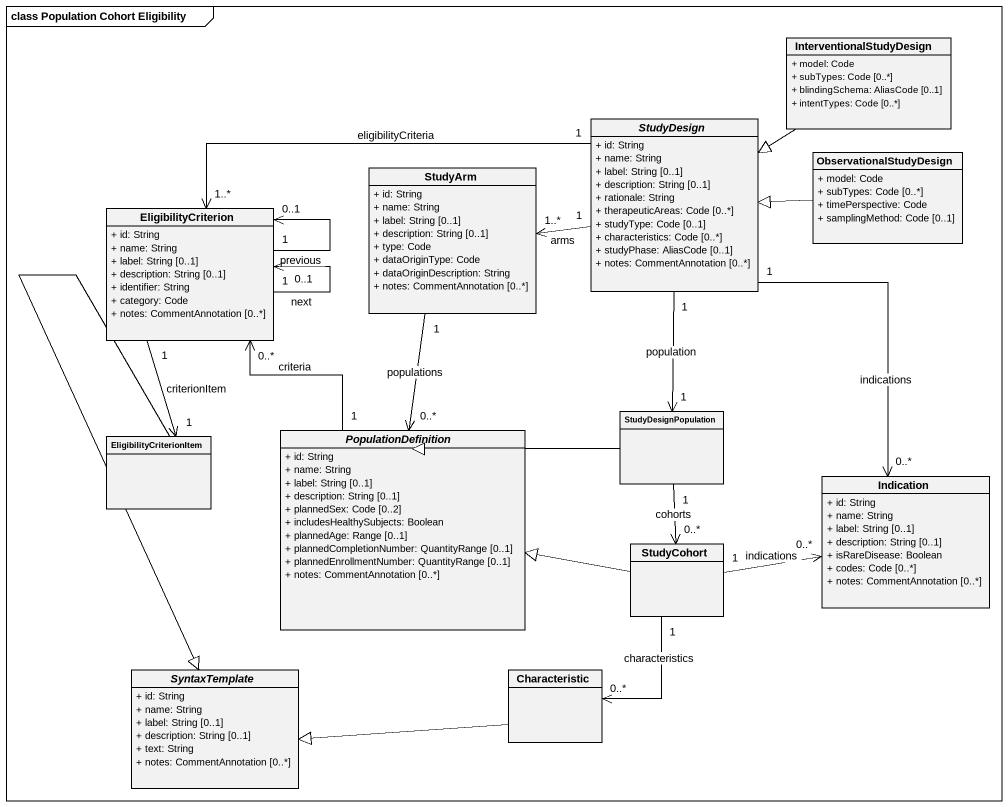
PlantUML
@startuml
mainframe class Population Cohort Eligibility
hide circle
hide empty members
skinparam classAttributeIconSize 0
class InterventionalStudyDesign {
  + model: Code
  + subTypes: Code [0..*]
  + blindingSchema: AliasCode [0..1]
  + intentTypes: Code [0..*]
}
abstract class StudyDesign {
  + id: String
  + name: String
  + label: String [0..1]
  + description: String [0..1]
  + rationale: String
  + therapeuticAreas: Code [0..*]
  + studyType: Code [0..1]
  + characteristics: Code [0..*]
  + studyPhase: AliasCode [0..1]
  + notes: CommentAnnotation [0..*]
}
class StudyArm {
  + id: String
  + name: String
  + label: String [0..1]
  + description: String [0..1]
  + type: Code
  + dataOriginType: Code
  + dataOriginDescription: String
  + notes: CommentAnnotation [0..*]
}
class ObservationalStudyDesign {
  + model: Code
  + subTypes: Code [0..*]
  + timePerspective: Code
  + samplingMethod: Code [0..1]
}
class EligibilityCriterion {
  + id: String
  + name: String
  + label: String [0..1]
  + description: String [0..1]
  + identifier: String
  + category: Code
  + notes: CommentAnnotation [0..*]
}
class StudyDesignPopulation
class EligibilityCriterionItem
abstract class PopulationDefinition {
  + id: String
  + name: String
  + label: String [0..1]
  + description: String [0..1]
  + plannedSex: Code [0..2]
  + includesHealthySubjects: Boolean
  + plannedAge: Range [0..1]
  + plannedCompletionNumber: QuantityRange [0..1]
  + plannedEnrollmentNumber: QuantityRange [0..1]
  + notes: CommentAnnotation [0..*]
}
class Indication {
  + id: String
  + name: String
  + label: String [0..1]
  + description: String [0..1]
  + isRareDisease: Boolean
  + codes: Code [0..*]
  + notes: CommentAnnotation [0..*]
}
class StudyCohort
abstract class SyntaxTemplate {
  + id: String
  + name: String
  + label: String [0..1]
  + description: String [0..1]
  + text: String
  + notes: CommentAnnotation [0..*]
}
class Characteristic
InterventionalStudyDesign --|> StudyDesign
StudyDesign "1" -left-> "1..*" StudyArm : arms
StudyDesign "1" -left-> "1..*" EligibilityCriterion : eligibilityCriteria
StudyDesign "1" --> "1" StudyDesignPopulation : population
StudyDesign "1" --> "0..*" Indication : indications
StudyArm "1" --> "0..*" PopulationDefinition : populations
ObservationalStudyDesign -left-|> StudyDesign
EligibilityCriterion "1" --> "0..1" EligibilityCriterion : next
EligibilityCriterion "1" --> "0..1" EligibilityCriterion : previous
EligibilityCriterion "1" --> "1" EligibilityCriterionItem : criterionItem
StudyDesignPopulation -left-|> PopulationDefinition
StudyDesignPopulation "1" --> "0..*" StudyCohort : cohorts
EligibilityCriterionItem --|> SyntaxTemplate
PopulationDefinition "1" -up-> "0..*" EligibilityCriterion : criteria
StudyCohort -left-|> PopulationDefinition
StudyCohort "1" -right-> "0..*" Indication : indications
StudyCohort "1" --> "0..*" Characteristic : characteristics
Characteristic -left-|> SyntaxTemplate
@enduml
